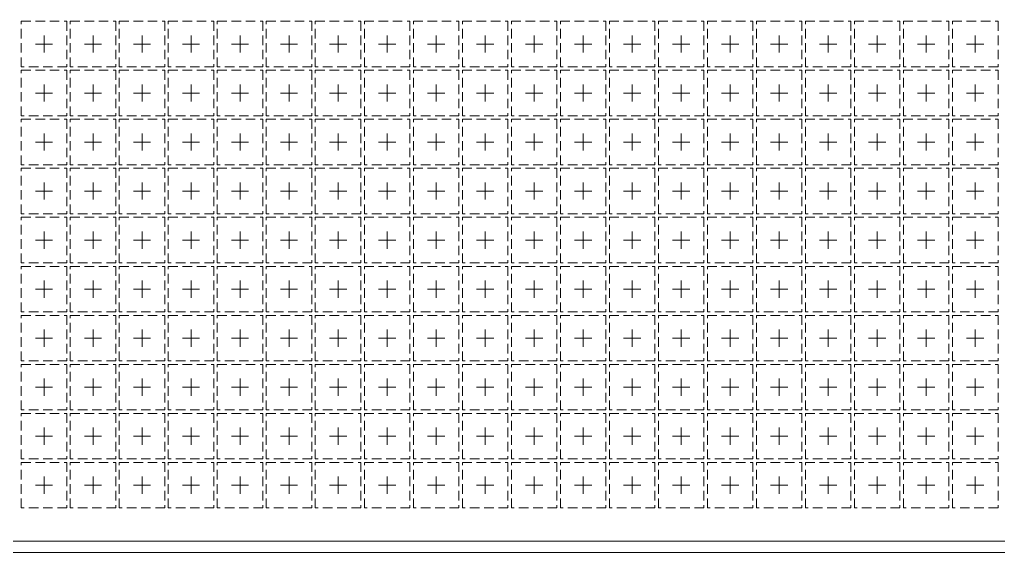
# Model space of a CAD drawing. Header units: millimetres. Extents: x -176 to -53, y -166 to -6.
# Drawn here: x -124.52 to -98.76, y -148.31 to -134.28 of the extents above; entities that cross this region are included whole.
import ezdxf

# ---------------------------------------------------------------- set-up
doc = ezdxf.new("R2010")
doc.units = ezdxf.units.MM
doc.linetypes.add('CENTER', pattern=[2, 1.25, -0.25, 0.25, -0.25])
doc.linetypes.add('DASHED', pattern=[0.75, 0.5, -0.25])
doc.layers.add('1D', color=4, linetype='Continuous', lineweight=18)
doc.layers.add('Pkg', color=2, linetype='DASHED', lineweight=9)
doc.layers.add('TAPE', color=4, linetype='Continuous')
doc.layers.add('中心线', color=1, linetype='CENTER')

msp = doc.modelspace()

# ---------------------------------------------------------------- linework, layer by layer
at = {"layer": '1D', "lineweight": 5}
msp.add_lwpolyline([(-167.8282, -127.009), (-92.8282, -127.009), (-92.8282, -148.009), (-167.8282, -148.009)], close=True, dxfattribs=at)
at = {"layer": 'Pkg', "color": 2, "linetype": 'DASHED', "lineweight": 5, "ltscale": 0.5}
for points in [[(-124.4782, -134.329), (-123.2782, -134.329), (-123.2782, -135.529), (-124.4782, -135.529)], [(-123.1882, -134.329), (-121.9882, -134.329), (-121.9882, -135.529), (-123.1882, -135.529)], [(-121.8982, -134.329), (-120.6982, -134.329), (-120.6982, -135.529), (-121.8982, -135.529)], [(-120.6082, -134.329), (-119.4082, -134.329), (-119.4082, -135.529), (-120.6082, -135.529)], [(-119.3182, -134.329), (-118.1182, -134.329), (-118.1182, -135.529), (-119.3182, -135.529)], [(-118.0282, -134.329), (-116.8282, -134.329), (-116.8282, -135.529), (-118.0282, -135.529)], [(-116.7382, -134.329), (-115.5382, -134.329), (-115.5382, -135.529), (-116.7382, -135.529)], [(-115.4482, -134.329), (-114.2482, -134.329), (-114.2482, -135.529), (-115.4482, -135.529)], [(-114.1582, -134.329), (-112.9582, -134.329), (-112.9582, -135.529), (-114.1582, -135.529)], [(-112.8682, -134.329), (-111.6682, -134.329), (-111.6682, -135.529), (-112.8682, -135.529)], [(-111.5782, -134.329), (-110.3782, -134.329), (-110.3782, -135.529), (-111.5782, -135.529)], [(-110.2882, -134.329), (-109.0882, -134.329), (-109.0882, -135.529), (-110.2882, -135.529)], [(-108.9982, -134.329), (-107.7982, -134.329), (-107.7982, -135.529), (-108.9982, -135.529)], [(-107.7082, -134.329), (-106.5082, -134.329), (-106.5082, -135.529), (-107.7082, -135.529)], [(-106.4182, -134.329), (-105.2182, -134.329), (-105.2182, -135.529), (-106.4182, -135.529)], [(-105.1282, -134.329), (-103.9282, -134.329), (-103.9282, -135.529), (-105.1282, -135.529)], [(-103.8382, -134.329), (-102.6382, -134.329), (-102.6382, -135.529), (-103.8382, -135.529)], [(-102.5482, -134.329), (-101.3482, -134.329), (-101.3482, -135.529), (-102.5482, -135.529)], [(-101.2582, -134.329), (-100.0582, -134.329), (-100.0582, -135.529), (-101.2582, -135.529)], [(-99.9682, -134.329), (-98.7682, -134.329), (-98.7682, -135.529), (-99.9682, -135.529)], [(-124.4782, -135.619), (-123.2782, -135.619), (-123.2782, -136.819), (-124.4782, -136.819)], [(-123.1882, -135.619), (-121.9882, -135.619), (-121.9882, -136.819), (-123.1882, -136.819)], [(-121.8982, -135.619), (-120.6982, -135.619), (-120.6982, -136.819), (-121.8982, -136.819)], [(-120.6082, -135.619), (-119.4082, -135.619), (-119.4082, -136.819), (-120.6082, -136.819)], [(-119.3182, -135.619), (-118.1182, -135.619), (-118.1182, -136.819), (-119.3182, -136.819)], [(-118.0282, -135.619), (-116.8282, -135.619), (-116.8282, -136.819), (-118.0282, -136.819)], [(-116.7382, -135.619), (-115.5382, -135.619), (-115.5382, -136.819), (-116.7382, -136.819)], [(-115.4482, -135.619), (-114.2482, -135.619), (-114.2482, -136.819), (-115.4482, -136.819)], [(-114.1582, -135.619), (-112.9582, -135.619), (-112.9582, -136.819), (-114.1582, -136.819)], [(-112.8682, -135.619), (-111.6682, -135.619), (-111.6682, -136.819), (-112.8682, -136.819)], [(-111.5782, -135.619), (-110.3782, -135.619), (-110.3782, -136.819), (-111.5782, -136.819)], [(-110.2882, -135.619), (-109.0882, -135.619), (-109.0882, -136.819), (-110.2882, -136.819)], [(-108.9982, -135.619), (-107.7982, -135.619), (-107.7982, -136.819), (-108.9982, -136.819)], [(-107.7082, -135.619), (-106.5082, -135.619), (-106.5082, -136.819), (-107.7082, -136.819)], [(-106.4182, -135.619), (-105.2182, -135.619), (-105.2182, -136.819), (-106.4182, -136.819)], [(-105.1282, -135.619), (-103.9282, -135.619), (-103.9282, -136.819), (-105.1282, -136.819)], [(-103.8382, -135.619), (-102.6382, -135.619), (-102.6382, -136.819), (-103.8382, -136.819)], [(-102.5482, -135.619), (-101.3482, -135.619), (-101.3482, -136.819), (-102.5482, -136.819)], [(-101.2582, -135.619), (-100.0582, -135.619), (-100.0582, -136.819), (-101.2582, -136.819)], [(-99.9682, -135.619), (-98.7682, -135.619), (-98.7682, -136.819), (-99.9682, -136.819)], [(-124.4782, -136.909), (-123.2782, -136.909), (-123.2782, -138.109), (-124.4782, -138.109)], [(-123.1882, -136.909), (-121.9882, -136.909), (-121.9882, -138.109), (-123.1882, -138.109)], [(-121.8982, -136.909), (-120.6982, -136.909), (-120.6982, -138.109), (-121.8982, -138.109)], [(-120.6082, -136.909), (-119.4082, -136.909), (-119.4082, -138.109), (-120.6082, -138.109)], [(-119.3182, -136.909), (-118.1182, -136.909), (-118.1182, -138.109), (-119.3182, -138.109)], [(-118.0282, -136.909), (-116.8282, -136.909), (-116.8282, -138.109), (-118.0282, -138.109)], [(-116.7382, -136.909), (-115.5382, -136.909), (-115.5382, -138.109), (-116.7382, -138.109)], [(-115.4482, -136.909), (-114.2482, -136.909), (-114.2482, -138.109), (-115.4482, -138.109)], [(-114.1582, -136.909), (-112.9582, -136.909), (-112.9582, -138.109), (-114.1582, -138.109)], [(-112.8682, -136.909), (-111.6682, -136.909), (-111.6682, -138.109), (-112.8682, -138.109)], [(-111.5782, -136.909), (-110.3782, -136.909), (-110.3782, -138.109), (-111.5782, -138.109)], [(-110.2882, -136.909), (-109.0882, -136.909), (-109.0882, -138.109), (-110.2882, -138.109)], [(-108.9982, -136.909), (-107.7982, -136.909), (-107.7982, -138.109), (-108.9982, -138.109)], [(-107.7082, -136.909), (-106.5082, -136.909), (-106.5082, -138.109), (-107.7082, -138.109)], [(-106.4182, -136.909), (-105.2182, -136.909), (-105.2182, -138.109), (-106.4182, -138.109)], [(-105.1282, -136.909), (-103.9282, -136.909), (-103.9282, -138.109), (-105.1282, -138.109)], [(-103.8382, -136.909), (-102.6382, -136.909), (-102.6382, -138.109), (-103.8382, -138.109)], [(-102.5482, -136.909), (-101.3482, -136.909), (-101.3482, -138.109), (-102.5482, -138.109)], [(-101.2582, -136.909), (-100.0582, -136.909), (-100.0582, -138.109), (-101.2582, -138.109)], [(-99.9682, -136.909), (-98.7682, -136.909), (-98.7682, -138.109), (-99.9682, -138.109)], [(-124.4782, -138.199), (-123.2782, -138.199), (-123.2782, -139.399), (-124.4782, -139.399)], [(-123.1882, -138.199), (-121.9882, -138.199), (-121.9882, -139.399), (-123.1882, -139.399)], [(-121.8982, -138.199), (-120.6982, -138.199), (-120.6982, -139.399), (-121.8982, -139.399)], [(-120.6082, -138.199), (-119.4082, -138.199), (-119.4082, -139.399), (-120.6082, -139.399)], [(-119.3182, -138.199), (-118.1182, -138.199), (-118.1182, -139.399), (-119.3182, -139.399)], [(-118.0282, -138.199), (-116.8282, -138.199), (-116.8282, -139.399), (-118.0282, -139.399)], [(-116.7382, -138.199), (-115.5382, -138.199), (-115.5382, -139.399), (-116.7382, -139.399)], [(-115.4482, -138.199), (-114.2482, -138.199), (-114.2482, -139.399), (-115.4482, -139.399)], [(-114.1582, -138.199), (-112.9582, -138.199), (-112.9582, -139.399), (-114.1582, -139.399)], [(-112.8682, -138.199), (-111.6682, -138.199), (-111.6682, -139.399), (-112.8682, -139.399)], [(-111.5782, -138.199), (-110.3782, -138.199), (-110.3782, -139.399), (-111.5782, -139.399)], [(-110.2882, -138.199), (-109.0882, -138.199), (-109.0882, -139.399), (-110.2882, -139.399)], [(-108.9982, -138.199), (-107.7982, -138.199), (-107.7982, -139.399), (-108.9982, -139.399)], [(-107.7082, -138.199), (-106.5082, -138.199), (-106.5082, -139.399), (-107.7082, -139.399)], [(-106.4182, -138.199), (-105.2182, -138.199), (-105.2182, -139.399), (-106.4182, -139.399)], [(-105.1282, -138.199), (-103.9282, -138.199), (-103.9282, -139.399), (-105.1282, -139.399)], [(-103.8382, -138.199), (-102.6382, -138.199), (-102.6382, -139.399), (-103.8382, -139.399)], [(-102.5482, -138.199), (-101.3482, -138.199), (-101.3482, -139.399), (-102.5482, -139.399)], [(-101.2582, -138.199), (-100.0582, -138.199), (-100.0582, -139.399), (-101.2582, -139.399)], [(-99.9682, -138.199), (-98.7682, -138.199), (-98.7682, -139.399), (-99.9682, -139.399)], [(-124.4782, -139.489), (-123.2782, -139.489), (-123.2782, -140.689), (-124.4782, -140.689)], [(-123.1882, -139.489), (-121.9882, -139.489), (-121.9882, -140.689), (-123.1882, -140.689)], [(-121.8982, -139.489), (-120.6982, -139.489), (-120.6982, -140.689), (-121.8982, -140.689)], [(-120.6082, -139.489), (-119.4082, -139.489), (-119.4082, -140.689), (-120.6082, -140.689)], [(-119.3182, -139.489), (-118.1182, -139.489), (-118.1182, -140.689), (-119.3182, -140.689)], [(-118.0282, -139.489), (-116.8282, -139.489), (-116.8282, -140.689), (-118.0282, -140.689)], [(-116.7382, -139.489), (-115.5382, -139.489), (-115.5382, -140.689), (-116.7382, -140.689)], [(-115.4482, -139.489), (-114.2482, -139.489), (-114.2482, -140.689), (-115.4482, -140.689)], [(-114.1582, -139.489), (-112.9582, -139.489), (-112.9582, -140.689), (-114.1582, -140.689)], [(-112.8682, -139.489), (-111.6682, -139.489), (-111.6682, -140.689), (-112.8682, -140.689)], [(-111.5782, -139.489), (-110.3782, -139.489), (-110.3782, -140.689), (-111.5782, -140.689)], [(-110.2882, -139.489), (-109.0882, -139.489), (-109.0882, -140.689), (-110.2882, -140.689)], [(-108.9982, -139.489), (-107.7982, -139.489), (-107.7982, -140.689), (-108.9982, -140.689)], [(-107.7082, -139.489), (-106.5082, -139.489), (-106.5082, -140.689), (-107.7082, -140.689)], [(-106.4182, -139.489), (-105.2182, -139.489), (-105.2182, -140.689), (-106.4182, -140.689)], [(-105.1282, -139.489), (-103.9282, -139.489), (-103.9282, -140.689), (-105.1282, -140.689)], [(-103.8382, -139.489), (-102.6382, -139.489), (-102.6382, -140.689), (-103.8382, -140.689)], [(-102.5482, -139.489), (-101.3482, -139.489), (-101.3482, -140.689), (-102.5482, -140.689)], [(-101.2582, -139.489), (-100.0582, -139.489), (-100.0582, -140.689), (-101.2582, -140.689)], [(-99.9682, -139.489), (-98.7682, -139.489), (-98.7682, -140.689), (-99.9682, -140.689)], [(-124.4782, -140.779), (-123.2782, -140.779), (-123.2782, -141.979), (-124.4782, -141.979)], [(-123.1882, -140.779), (-121.9882, -140.779), (-121.9882, -141.979), (-123.1882, -141.979)], [(-121.8982, -140.779), (-120.6982, -140.779), (-120.6982, -141.979), (-121.8982, -141.979)], [(-120.6082, -140.779), (-119.4082, -140.779), (-119.4082, -141.979), (-120.6082, -141.979)], [(-119.3182, -140.779), (-118.1182, -140.779), (-118.1182, -141.979), (-119.3182, -141.979)], [(-118.0282, -140.779), (-116.8282, -140.779), (-116.8282, -141.979), (-118.0282, -141.979)], [(-116.7382, -140.779), (-115.5382, -140.779), (-115.5382, -141.979), (-116.7382, -141.979)], [(-115.4482, -140.779), (-114.2482, -140.779), (-114.2482, -141.979), (-115.4482, -141.979)], [(-114.1582, -140.779), (-112.9582, -140.779), (-112.9582, -141.979), (-114.1582, -141.979)], [(-112.8682, -140.779), (-111.6682, -140.779), (-111.6682, -141.979), (-112.8682, -141.979)], [(-111.5782, -140.779), (-110.3782, -140.779), (-110.3782, -141.979), (-111.5782, -141.979)], [(-110.2882, -140.779), (-109.0882, -140.779), (-109.0882, -141.979), (-110.2882, -141.979)], [(-108.9982, -140.779), (-107.7982, -140.779), (-107.7982, -141.979), (-108.9982, -141.979)], [(-107.7082, -140.779), (-106.5082, -140.779), (-106.5082, -141.979), (-107.7082, -141.979)], [(-106.4182, -140.779), (-105.2182, -140.779), (-105.2182, -141.979), (-106.4182, -141.979)], [(-105.1282, -140.779), (-103.9282, -140.779), (-103.9282, -141.979), (-105.1282, -141.979)], [(-103.8382, -140.779), (-102.6382, -140.779), (-102.6382, -141.979), (-103.8382, -141.979)], [(-102.5482, -140.779), (-101.3482, -140.779), (-101.3482, -141.979), (-102.5482, -141.979)], [(-101.2582, -140.779), (-100.0582, -140.779), (-100.0582, -141.979), (-101.2582, -141.979)], [(-99.9682, -140.779), (-98.7682, -140.779), (-98.7682, -141.979), (-99.9682, -141.979)], [(-124.4782, -142.069), (-123.2782, -142.069), (-123.2782, -143.269), (-124.4782, -143.269)], [(-123.1882, -142.069), (-121.9882, -142.069), (-121.9882, -143.269), (-123.1882, -143.269)], [(-121.8982, -142.069), (-120.6982, -142.069), (-120.6982, -143.269), (-121.8982, -143.269)], [(-120.6082, -142.069), (-119.4082, -142.069), (-119.4082, -143.269), (-120.6082, -143.269)], [(-119.3182, -142.069), (-118.1182, -142.069), (-118.1182, -143.269), (-119.3182, -143.269)], [(-118.0282, -142.069), (-116.8282, -142.069), (-116.8282, -143.269), (-118.0282, -143.269)], [(-116.7382, -142.069), (-115.5382, -142.069), (-115.5382, -143.269), (-116.7382, -143.269)], [(-115.4482, -142.069), (-114.2482, -142.069), (-114.2482, -143.269), (-115.4482, -143.269)], [(-114.1582, -142.069), (-112.9582, -142.069), (-112.9582, -143.269), (-114.1582, -143.269)], [(-112.8682, -142.069), (-111.6682, -142.069), (-111.6682, -143.269), (-112.8682, -143.269)], [(-111.5782, -142.069), (-110.3782, -142.069), (-110.3782, -143.269), (-111.5782, -143.269)], [(-110.2882, -142.069), (-109.0882, -142.069), (-109.0882, -143.269), (-110.2882, -143.269)], [(-108.9982, -142.069), (-107.7982, -142.069), (-107.7982, -143.269), (-108.9982, -143.269)], [(-107.7082, -142.069), (-106.5082, -142.069), (-106.5082, -143.269), (-107.7082, -143.269)], [(-106.4182, -142.069), (-105.2182, -142.069), (-105.2182, -143.269), (-106.4182, -143.269)], [(-105.1282, -142.069), (-103.9282, -142.069), (-103.9282, -143.269), (-105.1282, -143.269)], [(-103.8382, -142.069), (-102.6382, -142.069), (-102.6382, -143.269), (-103.8382, -143.269)], [(-102.5482, -142.069), (-101.3482, -142.069), (-101.3482, -143.269), (-102.5482, -143.269)], [(-101.2582, -142.069), (-100.0582, -142.069), (-100.0582, -143.269), (-101.2582, -143.269)], [(-99.9682, -142.069), (-98.7682, -142.069), (-98.7682, -143.269), (-99.9682, -143.269)], [(-124.4782, -143.359), (-123.2782, -143.359), (-123.2782, -144.559), (-124.4782, -144.559)], [(-123.1882, -143.359), (-121.9882, -143.359), (-121.9882, -144.559), (-123.1882, -144.559)], [(-121.8982, -143.359), (-120.6982, -143.359), (-120.6982, -144.559), (-121.8982, -144.559)], [(-120.6082, -143.359), (-119.4082, -143.359), (-119.4082, -144.559), (-120.6082, -144.559)], [(-119.3182, -143.359), (-118.1182, -143.359), (-118.1182, -144.559), (-119.3182, -144.559)], [(-118.0282, -143.359), (-116.8282, -143.359), (-116.8282, -144.559), (-118.0282, -144.559)], [(-116.7382, -143.359), (-115.5382, -143.359), (-115.5382, -144.559), (-116.7382, -144.559)], [(-115.4482, -143.359), (-114.2482, -143.359), (-114.2482, -144.559), (-115.4482, -144.559)], [(-114.1582, -143.359), (-112.9582, -143.359), (-112.9582, -144.559), (-114.1582, -144.559)], [(-112.8682, -143.359), (-111.6682, -143.359), (-111.6682, -144.559), (-112.8682, -144.559)], [(-111.5782, -143.359), (-110.3782, -143.359), (-110.3782, -144.559), (-111.5782, -144.559)], [(-110.2882, -143.359), (-109.0882, -143.359), (-109.0882, -144.559), (-110.2882, -144.559)], [(-108.9982, -143.359), (-107.7982, -143.359), (-107.7982, -144.559), (-108.9982, -144.559)], [(-107.7082, -143.359), (-106.5082, -143.359), (-106.5082, -144.559), (-107.7082, -144.559)], [(-106.4182, -143.359), (-105.2182, -143.359), (-105.2182, -144.559), (-106.4182, -144.559)], [(-105.1282, -143.359), (-103.9282, -143.359), (-103.9282, -144.559), (-105.1282, -144.559)], [(-103.8382, -143.359), (-102.6382, -143.359), (-102.6382, -144.559), (-103.8382, -144.559)], [(-102.5482, -143.359), (-101.3482, -143.359), (-101.3482, -144.559), (-102.5482, -144.559)], [(-101.2582, -143.359), (-100.0582, -143.359), (-100.0582, -144.559), (-101.2582, -144.559)], [(-99.9682, -143.359), (-98.7682, -143.359), (-98.7682, -144.559), (-99.9682, -144.559)], [(-124.4782, -144.649), (-123.2782, -144.649), (-123.2782, -145.849), (-124.4782, -145.849)], [(-123.1882, -144.649), (-121.9882, -144.649), (-121.9882, -145.849), (-123.1882, -145.849)], [(-121.8982, -144.649), (-120.6982, -144.649), (-120.6982, -145.849), (-121.8982, -145.849)], [(-120.6082, -144.649), (-119.4082, -144.649), (-119.4082, -145.849), (-120.6082, -145.849)], [(-119.3182, -144.649), (-118.1182, -144.649), (-118.1182, -145.849), (-119.3182, -145.849)], [(-118.0282, -144.649), (-116.8282, -144.649), (-116.8282, -145.849), (-118.0282, -145.849)], [(-116.7382, -144.649), (-115.5382, -144.649), (-115.5382, -145.849), (-116.7382, -145.849)], [(-115.4482, -144.649), (-114.2482, -144.649), (-114.2482, -145.849), (-115.4482, -145.849)], [(-114.1582, -144.649), (-112.9582, -144.649), (-112.9582, -145.849), (-114.1582, -145.849)], [(-112.8682, -144.649), (-111.6682, -144.649), (-111.6682, -145.849), (-112.8682, -145.849)], [(-111.5782, -144.649), (-110.3782, -144.649), (-110.3782, -145.849), (-111.5782, -145.849)], [(-110.2882, -144.649), (-109.0882, -144.649), (-109.0882, -145.849), (-110.2882, -145.849)], [(-108.9982, -144.649), (-107.7982, -144.649), (-107.7982, -145.849), (-108.9982, -145.849)], [(-107.7082, -144.649), (-106.5082, -144.649), (-106.5082, -145.849), (-107.7082, -145.849)], [(-106.4182, -144.649), (-105.2182, -144.649), (-105.2182, -145.849), (-106.4182, -145.849)], [(-105.1282, -144.649), (-103.9282, -144.649), (-103.9282, -145.849), (-105.1282, -145.849)], [(-103.8382, -144.649), (-102.6382, -144.649), (-102.6382, -145.849), (-103.8382, -145.849)], [(-102.5482, -144.649), (-101.3482, -144.649), (-101.3482, -145.849), (-102.5482, -145.849)], [(-101.2582, -144.649), (-100.0582, -144.649), (-100.0582, -145.849), (-101.2582, -145.849)], [(-99.9682, -144.649), (-98.7682, -144.649), (-98.7682, -145.849), (-99.9682, -145.849)], [(-124.4782, -145.939), (-123.2782, -145.939), (-123.2782, -147.139), (-124.4782, -147.139)], [(-123.1882, -145.939), (-121.9882, -145.939), (-121.9882, -147.139), (-123.1882, -147.139)], [(-121.8982, -145.939), (-120.6982, -145.939), (-120.6982, -147.139), (-121.8982, -147.139)], [(-120.6082, -145.939), (-119.4082, -145.939), (-119.4082, -147.139), (-120.6082, -147.139)], [(-119.3182, -145.939), (-118.1182, -145.939), (-118.1182, -147.139), (-119.3182, -147.139)], [(-118.0282, -145.939), (-116.8282, -145.939), (-116.8282, -147.139), (-118.0282, -147.139)], [(-116.7382, -145.939), (-115.5382, -145.939), (-115.5382, -147.139), (-116.7382, -147.139)], [(-115.4482, -145.939), (-114.2482, -145.939), (-114.2482, -147.139), (-115.4482, -147.139)], [(-114.1582, -145.939), (-112.9582, -145.939), (-112.9582, -147.139), (-114.1582, -147.139)], [(-112.8682, -145.939), (-111.6682, -145.939), (-111.6682, -147.139), (-112.8682, -147.139)], [(-111.5782, -145.939), (-110.3782, -145.939), (-110.3782, -147.139), (-111.5782, -147.139)], [(-110.2882, -145.939), (-109.0882, -145.939), (-109.0882, -147.139), (-110.2882, -147.139)], [(-108.9982, -145.939), (-107.7982, -145.939), (-107.7982, -147.139), (-108.9982, -147.139)], [(-107.7082, -145.939), (-106.5082, -145.939), (-106.5082, -147.139), (-107.7082, -147.139)], [(-106.4182, -145.939), (-105.2182, -145.939), (-105.2182, -147.139), (-106.4182, -147.139)], [(-105.1282, -145.939), (-103.9282, -145.939), (-103.9282, -147.139), (-105.1282, -147.139)], [(-103.8382, -145.939), (-102.6382, -145.939), (-102.6382, -147.139), (-103.8382, -147.139)], [(-102.5482, -145.939), (-101.3482, -145.939), (-101.3482, -147.139), (-102.5482, -147.139)], [(-101.2582, -145.939), (-100.0582, -145.939), (-100.0582, -147.139), (-101.2582, -147.139)], [(-99.9682, -145.939), (-98.7682, -145.939), (-98.7682, -147.139), (-99.9682, -147.139)]]:
    msp.add_lwpolyline(points, close=True, dxfattribs=at)
at = {"layer": 'TAPE', "lineweight": 0}
msp.add_lwpolyline([(-91.7782, -126.709), (-169.1782, -126.709), (-169.1782, -148.309), (-91.7782, -148.309)], close=True, dxfattribs=at)
at = {"layer": '中心线', "color": 1, "linetype": 'CENTER', "lineweight": 5, "ltscale": 0.5}
for p, q in [((-123.8782, -135.154), (-123.8782, -134.704)), ((-122.5882, -135.154), (-122.5882, -134.704)), ((-121.2982, -135.154), (-121.2982, -134.704)), ((-120.0082, -135.154), (-120.0082, -134.704)), ((-118.7182, -135.154), (-118.7182, -134.704)), ((-117.4282, -135.154), (-117.4282, -134.704)), ((-116.1382, -135.154), (-116.1382, -134.704)), ((-114.8482, -135.154), (-114.8482, -134.704)), ((-113.5582, -135.154), (-113.5582, -134.704)), ((-112.2682, -135.154), (-112.2682, -134.704)), ((-110.9782, -135.154), (-110.9782, -134.704)), ((-109.6882, -135.154), (-109.6882, -134.704)), ((-108.3982, -135.154), (-108.3982, -134.704)), ((-107.1082, -135.154), (-107.1082, -134.704)), ((-105.8182, -135.154), (-105.8182, -134.704)), ((-104.5282, -135.154), (-104.5282, -134.704)), ((-103.2382, -135.154), (-103.2382, -134.704)), ((-101.9482, -135.154), (-101.9482, -134.704)), ((-100.6582, -135.154), (-100.6582, -134.704)), ((-99.3682, -135.154), (-99.3682, -134.704)), ((-124.1032, -134.929), (-123.6532, -134.929)), ((-122.8132, -134.929), (-122.3632, -134.929)), ((-121.5232, -134.929), (-121.0732, -134.929)), ((-120.2332, -134.929), (-119.7832, -134.929)), ((-118.9432, -134.929), (-118.4932, -134.929)), ((-117.6532, -134.929), (-117.2032, -134.929)), ((-116.3632, -134.929), (-115.9132, -134.929)), ((-115.0732, -134.929), (-114.6232, -134.929)), ((-113.7832, -134.929), (-113.3332, -134.929)), ((-112.4932, -134.929), (-112.0432, -134.929)), ((-111.2032, -134.929), (-110.7532, -134.929)), ((-109.9132, -134.929), (-109.4632, -134.929)), ((-108.6232, -134.929), (-108.1732, -134.929)), ((-107.3332, -134.929), (-106.8832, -134.929)), ((-106.0432, -134.929), (-105.5932, -134.929)), ((-104.7532, -134.929), (-104.3032, -134.929)), ((-103.4632, -134.929), (-103.0132, -134.929)), ((-102.1732, -134.929), (-101.7232, -134.929)), ((-100.8832, -134.929), (-100.4332, -134.929)), ((-99.5932, -134.929), (-99.1432, -134.929)), ((-123.8782, -136.444), (-123.8782, -135.994)), ((-122.5882, -136.444), (-122.5882, -135.994)), ((-121.2982, -136.444), (-121.2982, -135.994)), ((-120.0082, -136.444), (-120.0082, -135.994)), ((-118.7182, -136.444), (-118.7182, -135.994)), ((-117.4282, -136.444), (-117.4282, -135.994)), ((-116.1382, -136.444), (-116.1382, -135.994)), ((-114.8482, -136.444), (-114.8482, -135.994)), ((-113.5582, -136.444), (-113.5582, -135.994)), ((-112.2682, -136.444), (-112.2682, -135.994)), ((-110.9782, -136.444), (-110.9782, -135.994)), ((-109.6882, -136.444), (-109.6882, -135.994)), ((-108.3982, -136.444), (-108.3982, -135.994)), ((-107.1082, -136.444), (-107.1082, -135.994)), ((-105.8182, -136.444), (-105.8182, -135.994)), ((-104.5282, -136.444), (-104.5282, -135.994)), ((-103.2382, -136.444), (-103.2382, -135.994)), ((-101.9482, -136.444), (-101.9482, -135.994)), ((-100.6582, -136.444), (-100.6582, -135.994)), ((-99.3682, -136.444), (-99.3682, -135.994)), ((-124.1032, -136.219), (-123.6532, -136.219)), ((-122.8132, -136.219), (-122.3632, -136.219)), ((-121.5232, -136.219), (-121.0732, -136.219)), ((-120.2332, -136.219), (-119.7832, -136.219)), ((-118.9432, -136.219), (-118.4932, -136.219)), ((-117.6532, -136.219), (-117.2032, -136.219)), ((-116.3632, -136.219), (-115.9132, -136.219)), ((-115.0732, -136.219), (-114.6232, -136.219)), ((-113.7832, -136.219), (-113.3332, -136.219)), ((-112.4932, -136.219), (-112.0432, -136.219)), ((-111.2032, -136.219), (-110.7532, -136.219)), ((-109.9132, -136.219), (-109.4632, -136.219)), ((-108.6232, -136.219), (-108.1732, -136.219)), ((-107.3332, -136.219), (-106.8832, -136.219)), ((-106.0432, -136.219), (-105.5932, -136.219)), ((-104.7532, -136.219), (-104.3032, -136.219)), ((-103.4632, -136.219), (-103.0132, -136.219)), ((-102.1732, -136.219), (-101.7232, -136.219)), ((-100.8832, -136.219), (-100.4332, -136.219)), ((-99.5932, -136.219), (-99.1432, -136.219)), ((-123.8782, -137.734), (-123.8782, -137.284)), ((-122.5882, -137.734), (-122.5882, -137.284)), ((-121.2982, -137.734), (-121.2982, -137.284)), ((-120.0082, -137.734), (-120.0082, -137.284)), ((-118.7182, -137.734), (-118.7182, -137.284)), ((-117.4282, -137.734), (-117.4282, -137.284)), ((-116.1382, -137.734), (-116.1382, -137.284)), ((-114.8482, -137.734), (-114.8482, -137.284)), ((-113.5582, -137.734), (-113.5582, -137.284)), ((-112.2682, -137.734), (-112.2682, -137.284)), ((-110.9782, -137.734), (-110.9782, -137.284)), ((-109.6882, -137.734), (-109.6882, -137.284)), ((-108.3982, -137.734), (-108.3982, -137.284)), ((-107.1082, -137.734), (-107.1082, -137.284)), ((-105.8182, -137.734), (-105.8182, -137.284)), ((-104.5282, -137.734), (-104.5282, -137.284)), ((-103.2382, -137.734), (-103.2382, -137.284)), ((-101.9482, -137.734), (-101.9482, -137.284)), ((-100.6582, -137.734), (-100.6582, -137.284)), ((-99.3682, -137.734), (-99.3682, -137.284)), ((-124.1032, -137.509), (-123.6532, -137.509)), ((-122.8132, -137.509), (-122.3632, -137.509)), ((-121.5232, -137.509), (-121.0732, -137.509)), ((-120.2332, -137.509), (-119.7832, -137.509)), ((-118.9432, -137.509), (-118.4932, -137.509)), ((-117.6532, -137.509), (-117.2032, -137.509)), ((-116.3632, -137.509), (-115.9132, -137.509)), ((-115.0732, -137.509), (-114.6232, -137.509)), ((-113.7832, -137.509), (-113.3332, -137.509)), ((-112.4932, -137.509), (-112.0432, -137.509)), ((-111.2032, -137.509), (-110.7532, -137.509)), ((-109.9132, -137.509), (-109.4632, -137.509)), ((-108.6232, -137.509), (-108.1732, -137.509)), ((-107.3332, -137.509), (-106.8832, -137.509)), ((-106.0432, -137.509), (-105.5932, -137.509)), ((-104.7532, -137.509), (-104.3032, -137.509)), ((-103.4632, -137.509), (-103.0132, -137.509)), ((-102.1732, -137.509), (-101.7232, -137.509)), ((-100.8832, -137.509), (-100.4332, -137.509)), ((-99.5932, -137.509), (-99.1432, -137.509)), ((-123.8782, -139.024), (-123.8782, -138.574)), ((-122.5882, -139.024), (-122.5882, -138.574)), ((-121.2982, -139.024), (-121.2982, -138.574)), ((-120.0082, -139.024), (-120.0082, -138.574)), ((-118.7182, -139.024), (-118.7182, -138.574)), ((-117.4282, -139.024), (-117.4282, -138.574)), ((-116.1382, -139.024), (-116.1382, -138.574)), ((-114.8482, -139.024), (-114.8482, -138.574)), ((-113.5582, -139.024), (-113.5582, -138.574)), ((-112.2682, -139.024), (-112.2682, -138.574)), ((-110.9782, -139.024), (-110.9782, -138.574)), ((-109.6882, -139.024), (-109.6882, -138.574)), ((-108.3982, -139.024), (-108.3982, -138.574)), ((-107.1082, -139.024), (-107.1082, -138.574)), ((-105.8182, -139.024), (-105.8182, -138.574)), ((-104.5282, -139.024), (-104.5282, -138.574)), ((-103.2382, -139.024), (-103.2382, -138.574)), ((-101.9482, -139.024), (-101.9482, -138.574)), ((-100.6582, -139.024), (-100.6582, -138.574)), ((-99.3682, -139.024), (-99.3682, -138.574)), ((-124.1032, -138.799), (-123.6532, -138.799)), ((-122.8132, -138.799), (-122.3632, -138.799)), ((-121.5232, -138.799), (-121.0732, -138.799)), ((-120.2332, -138.799), (-119.7832, -138.799)), ((-118.9432, -138.799), (-118.4932, -138.799)), ((-117.6532, -138.799), (-117.2032, -138.799)), ((-116.3632, -138.799), (-115.9132, -138.799)), ((-115.0732, -138.799), (-114.6232, -138.799)), ((-113.7832, -138.799), (-113.3332, -138.799)), ((-112.4932, -138.799), (-112.0432, -138.799)), ((-111.2032, -138.799), (-110.7532, -138.799)), ((-109.9132, -138.799), (-109.4632, -138.799)), ((-108.6232, -138.799), (-108.1732, -138.799)), ((-107.3332, -138.799), (-106.8832, -138.799)), ((-106.0432, -138.799), (-105.5932, -138.799)), ((-104.7532, -138.799), (-104.3032, -138.799)), ((-103.4632, -138.799), (-103.0132, -138.799)), ((-102.1732, -138.799), (-101.7232, -138.799)), ((-100.8832, -138.799), (-100.4332, -138.799)), ((-99.5932, -138.799), (-99.1432, -138.799)), ((-123.8782, -140.314), (-123.8782, -139.864)), ((-122.5882, -140.314), (-122.5882, -139.864)), ((-121.2982, -140.314), (-121.2982, -139.864)), ((-120.0082, -140.314), (-120.0082, -139.864)), ((-118.7182, -140.314), (-118.7182, -139.864)), ((-117.4282, -140.314), (-117.4282, -139.864)), ((-116.1382, -140.314), (-116.1382, -139.864)), ((-114.8482, -140.314), (-114.8482, -139.864)), ((-113.5582, -140.314), (-113.5582, -139.864)), ((-112.2682, -140.314), (-112.2682, -139.864)), ((-110.9782, -140.314), (-110.9782, -139.864)), ((-109.6882, -140.314), (-109.6882, -139.864)), ((-108.3982, -140.314), (-108.3982, -139.864)), ((-107.1082, -140.314), (-107.1082, -139.864)), ((-105.8182, -140.314), (-105.8182, -139.864)), ((-104.5282, -140.314), (-104.5282, -139.864)), ((-103.2382, -140.314), (-103.2382, -139.864)), ((-101.9482, -140.314), (-101.9482, -139.864)), ((-100.6582, -140.314), (-100.6582, -139.864)), ((-99.3682, -140.314), (-99.3682, -139.864)), ((-124.1032, -140.089), (-123.6532, -140.089)), ((-122.8132, -140.089), (-122.3632, -140.089)), ((-121.5232, -140.089), (-121.0732, -140.089)), ((-120.2332, -140.089), (-119.7832, -140.089)), ((-118.9432, -140.089), (-118.4932, -140.089)), ((-117.6532, -140.089), (-117.2032, -140.089)), ((-116.3632, -140.089), (-115.9132, -140.089)), ((-115.0732, -140.089), (-114.6232, -140.089)), ((-113.7832, -140.089), (-113.3332, -140.089)), ((-112.4932, -140.089), (-112.0432, -140.089)), ((-111.2032, -140.089), (-110.7532, -140.089)), ((-109.9132, -140.089), (-109.4632, -140.089)), ((-108.6232, -140.089), (-108.1732, -140.089)), ((-107.3332, -140.089), (-106.8832, -140.089)), ((-106.0432, -140.089), (-105.5932, -140.089)), ((-104.7532, -140.089), (-104.3032, -140.089)), ((-103.4632, -140.089), (-103.0132, -140.089)), ((-102.1732, -140.089), (-101.7232, -140.089)), ((-100.8832, -140.089), (-100.4332, -140.089)), ((-99.5932, -140.089), (-99.1432, -140.089)), ((-123.8782, -141.604), (-123.8782, -141.154)), ((-122.5882, -141.604), (-122.5882, -141.154)), ((-121.2982, -141.604), (-121.2982, -141.154)), ((-120.0082, -141.604), (-120.0082, -141.154)), ((-118.7182, -141.604), (-118.7182, -141.154)), ((-117.4282, -141.604), (-117.4282, -141.154)), ((-116.1382, -141.604), (-116.1382, -141.154)), ((-114.8482, -141.604), (-114.8482, -141.154)), ((-113.5582, -141.604), (-113.5582, -141.154)), ((-112.2682, -141.604), (-112.2682, -141.154)), ((-110.9782, -141.604), (-110.9782, -141.154)), ((-109.6882, -141.604), (-109.6882, -141.154)), ((-108.3982, -141.604), (-108.3982, -141.154)), ((-107.1082, -141.604), (-107.1082, -141.154)), ((-105.8182, -141.604), (-105.8182, -141.154)), ((-104.5282, -141.604), (-104.5282, -141.154)), ((-103.2382, -141.604), (-103.2382, -141.154)), ((-101.9482, -141.604), (-101.9482, -141.154)), ((-100.6582, -141.604), (-100.6582, -141.154)), ((-99.3682, -141.604), (-99.3682, -141.154)), ((-124.1032, -141.379), (-123.6532, -141.379)), ((-122.8132, -141.379), (-122.3632, -141.379)), ((-121.5232, -141.379), (-121.0732, -141.379)), ((-120.2332, -141.379), (-119.7832, -141.379)), ((-118.9432, -141.379), (-118.4932, -141.379)), ((-117.6532, -141.379), (-117.2032, -141.379)), ((-116.3632, -141.379), (-115.9132, -141.379)), ((-115.0732, -141.379), (-114.6232, -141.379)), ((-113.7832, -141.379), (-113.3332, -141.379)), ((-112.4932, -141.379), (-112.0432, -141.379)), ((-111.2032, -141.379), (-110.7532, -141.379)), ((-109.9132, -141.379), (-109.4632, -141.379)), ((-108.6232, -141.379), (-108.1732, -141.379)), ((-107.3332, -141.379), (-106.8832, -141.379)), ((-106.0432, -141.379), (-105.5932, -141.379)), ((-104.7532, -141.379), (-104.3032, -141.379)), ((-103.4632, -141.379), (-103.0132, -141.379)), ((-102.1732, -141.379), (-101.7232, -141.379)), ((-100.8832, -141.379), (-100.4332, -141.379)), ((-99.5932, -141.379), (-99.1432, -141.379)), ((-123.8782, -142.894), (-123.8782, -142.444)), ((-122.5882, -142.894), (-122.5882, -142.444)), ((-121.2982, -142.894), (-121.2982, -142.444)), ((-120.0082, -142.894), (-120.0082, -142.444)), ((-118.7182, -142.894), (-118.7182, -142.444)), ((-117.4282, -142.894), (-117.4282, -142.444)), ((-116.1382, -142.894), (-116.1382, -142.444)), ((-114.8482, -142.894), (-114.8482, -142.444)), ((-113.5582, -142.894), (-113.5582, -142.444)), ((-112.2682, -142.894), (-112.2682, -142.444)), ((-110.9782, -142.894), (-110.9782, -142.444)), ((-109.6882, -142.894), (-109.6882, -142.444)), ((-108.3982, -142.894), (-108.3982, -142.444)), ((-107.1082, -142.894), (-107.1082, -142.444)), ((-105.8182, -142.894), (-105.8182, -142.444)), ((-104.5282, -142.894), (-104.5282, -142.444)), ((-103.2382, -142.894), (-103.2382, -142.444)), ((-101.9482, -142.894), (-101.9482, -142.444)), ((-100.6582, -142.894), (-100.6582, -142.444)), ((-99.3682, -142.894), (-99.3682, -142.444)), ((-124.1032, -142.669), (-123.6532, -142.669)), ((-122.8132, -142.669), (-122.3632, -142.669)), ((-121.5232, -142.669), (-121.0732, -142.669)), ((-120.2332, -142.669), (-119.7832, -142.669)), ((-118.9432, -142.669), (-118.4932, -142.669)), ((-117.6532, -142.669), (-117.2032, -142.669)), ((-116.3632, -142.669), (-115.9132, -142.669)), ((-115.0732, -142.669), (-114.6232, -142.669)), ((-113.7832, -142.669), (-113.3332, -142.669)), ((-112.4932, -142.669), (-112.0432, -142.669)), ((-111.2032, -142.669), (-110.7532, -142.669)), ((-109.9132, -142.669), (-109.4632, -142.669)), ((-108.6232, -142.669), (-108.1732, -142.669)), ((-107.3332, -142.669), (-106.8832, -142.669)), ((-106.0432, -142.669), (-105.5932, -142.669)), ((-104.7532, -142.669), (-104.3032, -142.669)), ((-103.4632, -142.669), (-103.0132, -142.669)), ((-102.1732, -142.669), (-101.7232, -142.669)), ((-100.8832, -142.669), (-100.4332, -142.669)), ((-99.5932, -142.669), (-99.1432, -142.669)), ((-123.8782, -144.184), (-123.8782, -143.734)), ((-122.5882, -144.184), (-122.5882, -143.734)), ((-121.2982, -144.184), (-121.2982, -143.734)), ((-120.0082, -144.184), (-120.0082, -143.734)), ((-118.7182, -144.184), (-118.7182, -143.734)), ((-117.4282, -144.184), (-117.4282, -143.734)), ((-116.1382, -144.184), (-116.1382, -143.734)), ((-114.8482, -144.184), (-114.8482, -143.734)), ((-113.5582, -144.184), (-113.5582, -143.734)), ((-112.2682, -144.184), (-112.2682, -143.734)), ((-110.9782, -144.184), (-110.9782, -143.734)), ((-109.6882, -144.184), (-109.6882, -143.734)), ((-108.3982, -144.184), (-108.3982, -143.734)), ((-107.1082, -144.184), (-107.1082, -143.734)), ((-105.8182, -144.184), (-105.8182, -143.734)), ((-104.5282, -144.184), (-104.5282, -143.734)), ((-103.2382, -144.184), (-103.2382, -143.734)), ((-101.9482, -144.184), (-101.9482, -143.734)), ((-100.6582, -144.184), (-100.6582, -143.734)), ((-99.3682, -144.184), (-99.3682, -143.734)), ((-124.1032, -143.959), (-123.6532, -143.959)), ((-122.8132, -143.959), (-122.3632, -143.959)), ((-121.5232, -143.959), (-121.0732, -143.959)), ((-120.2332, -143.959), (-119.7832, -143.959)), ((-118.9432, -143.959), (-118.4932, -143.959)), ((-117.6532, -143.959), (-117.2032, -143.959)), ((-116.3632, -143.959), (-115.9132, -143.959)), ((-115.0732, -143.959), (-114.6232, -143.959)), ((-113.7832, -143.959), (-113.3332, -143.959)), ((-112.4932, -143.959), (-112.0432, -143.959)), ((-111.2032, -143.959), (-110.7532, -143.959)), ((-109.9132, -143.959), (-109.4632, -143.959)), ((-108.6232, -143.959), (-108.1732, -143.959)), ((-107.3332, -143.959), (-106.8832, -143.959)), ((-106.0432, -143.959), (-105.5932, -143.959)), ((-104.7532, -143.959), (-104.3032, -143.959)), ((-103.4632, -143.959), (-103.0132, -143.959)), ((-102.1732, -143.959), (-101.7232, -143.959)), ((-100.8832, -143.959), (-100.4332, -143.959)), ((-99.5932, -143.959), (-99.1432, -143.959)), ((-123.8782, -145.474), (-123.8782, -145.024)), ((-122.5882, -145.474), (-122.5882, -145.024)), ((-121.2982, -145.474), (-121.2982, -145.024)), ((-120.0082, -145.474), (-120.0082, -145.024)), ((-118.7182, -145.474), (-118.7182, -145.024)), ((-117.4282, -145.474), (-117.4282, -145.024)), ((-116.1382, -145.474), (-116.1382, -145.024)), ((-114.8482, -145.474), (-114.8482, -145.024)), ((-113.5582, -145.474), (-113.5582, -145.024)), ((-112.2682, -145.474), (-112.2682, -145.024)), ((-110.9782, -145.474), (-110.9782, -145.024)), ((-109.6882, -145.474), (-109.6882, -145.024)), ((-108.3982, -145.474), (-108.3982, -145.024)), ((-107.1082, -145.474), (-107.1082, -145.024)), ((-105.8182, -145.474), (-105.8182, -145.024)), ((-104.5282, -145.474), (-104.5282, -145.024)), ((-103.2382, -145.474), (-103.2382, -145.024)), ((-101.9482, -145.474), (-101.9482, -145.024)), ((-100.6582, -145.474), (-100.6582, -145.024)), ((-99.3682, -145.474), (-99.3682, -145.024)), ((-124.1032, -145.249), (-123.6532, -145.249)), ((-122.8132, -145.249), (-122.3632, -145.249)), ((-121.5232, -145.249), (-121.0732, -145.249)), ((-120.2332, -145.249), (-119.7832, -145.249)), ((-118.9432, -145.249), (-118.4932, -145.249)), ((-117.6532, -145.249), (-117.2032, -145.249)), ((-116.3632, -145.249), (-115.9132, -145.249)), ((-115.0732, -145.249), (-114.6232, -145.249)), ((-113.7832, -145.249), (-113.3332, -145.249)), ((-112.4932, -145.249), (-112.0432, -145.249)), ((-111.2032, -145.249), (-110.7532, -145.249)), ((-109.9132, -145.249), (-109.4632, -145.249)), ((-108.6232, -145.249), (-108.1732, -145.249)), ((-107.3332, -145.249), (-106.8832, -145.249)), ((-106.0432, -145.249), (-105.5932, -145.249)), ((-104.7532, -145.249), (-104.3032, -145.249)), ((-103.4632, -145.249), (-103.0132, -145.249)), ((-102.1732, -145.249), (-101.7232, -145.249)), ((-100.8832, -145.249), (-100.4332, -145.249)), ((-99.5932, -145.249), (-99.1432, -145.249)), ((-123.8782, -146.764), (-123.8782, -146.314)), ((-122.5882, -146.764), (-122.5882, -146.314)), ((-121.2982, -146.764), (-121.2982, -146.314)), ((-120.0082, -146.764), (-120.0082, -146.314)), ((-118.7182, -146.764), (-118.7182, -146.314)), ((-117.4282, -146.764), (-117.4282, -146.314)), ((-116.1382, -146.764), (-116.1382, -146.314)), ((-114.8482, -146.764), (-114.8482, -146.314)), ((-113.5582, -146.764), (-113.5582, -146.314)), ((-112.2682, -146.764), (-112.2682, -146.314)), ((-110.9782, -146.764), (-110.9782, -146.314)), ((-109.6882, -146.764), (-109.6882, -146.314)), ((-108.3982, -146.764), (-108.3982, -146.314)), ((-107.1082, -146.764), (-107.1082, -146.314)), ((-105.8182, -146.764), (-105.8182, -146.314)), ((-104.5282, -146.764), (-104.5282, -146.314)), ((-103.2382, -146.764), (-103.2382, -146.314)), ((-101.9482, -146.764), (-101.9482, -146.314)), ((-100.6582, -146.764), (-100.6582, -146.314)), ((-99.3682, -146.764), (-99.3682, -146.314)), ((-124.1032, -146.539), (-123.6532, -146.539)), ((-122.8132, -146.539), (-122.3632, -146.539)), ((-121.5232, -146.539), (-121.0732, -146.539)), ((-120.2332, -146.539), (-119.7832, -146.539)), ((-118.9432, -146.539), (-118.4932, -146.539)), ((-117.6532, -146.539), (-117.2032, -146.539)), ((-116.3632, -146.539), (-115.9132, -146.539)), ((-115.0732, -146.539), (-114.6232, -146.539)), ((-113.7832, -146.539), (-113.3332, -146.539)), ((-112.4932, -146.539), (-112.0432, -146.539)), ((-111.2032, -146.539), (-110.7532, -146.539)), ((-109.9132, -146.539), (-109.4632, -146.539)), ((-108.6232, -146.539), (-108.1732, -146.539)), ((-107.3332, -146.539), (-106.8832, -146.539)), ((-106.0432, -146.539), (-105.5932, -146.539)), ((-104.7532, -146.539), (-104.3032, -146.539)), ((-103.4632, -146.539), (-103.0132, -146.539)), ((-102.1732, -146.539), (-101.7232, -146.539)), ((-100.8832, -146.539), (-100.4332, -146.539)), ((-99.5932, -146.539), (-99.1432, -146.539))]:
    msp.add_line(p, q, dxfattribs=at)

doc.saveas('drawing.dxf')
